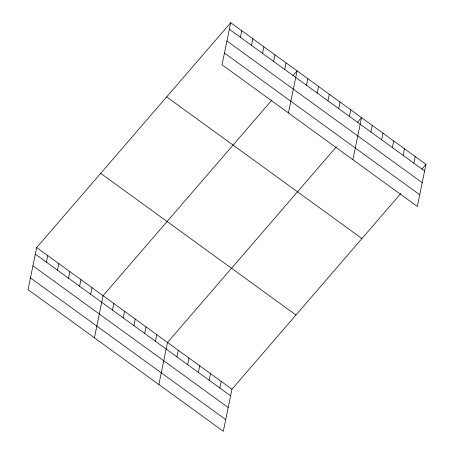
<?xml version="1.0" encoding="UTF-8"?>
<svg xmlns="http://www.w3.org/2000/svg" width="454" height="454" viewBox="0 0 454 454"><rect width="100%" height="100%" fill="white"/><g stroke="black" fill="none" stroke-linecap="round" stroke-linejoin="round"><path stroke-width="0.68" d="M230.694 22.7L222.051 64.786L417.317 206.451L425.954 164.365L230.694 22.7L36.683 247.549L28.046 289.635L223.306 431.3L231.949 389.214L400.803 193.518M46.399 262.157L47.749 255.574M57.465 270.187L58.816 263.604M68.526 278.211L69.876 271.628M79.592 286.241L80.943 279.658M90.658 294.266L92.009 287.683M94.432 337.799L103.075 295.713L271.929 100.016M112.461 310.088L113.812 303.505M123.199 317.879L124.555 311.296M133.941 325.671L135.292 319.088M144.678 333.463L146.029 326.88M155.421 341.255L156.772 334.672M158.872 384.549L167.509 342.464L336.369 146.767M240.404 37.307L241.755 30.73M176.901 356.838L178.252 350.255M251.471 45.338L252.821 38.755M187.638 364.63L188.989 358.047M262.537 53.368L263.887 46.785M198.375 372.422L199.726 365.839M273.603 61.392L274.954 54.809M209.118 380.214L210.469 373.631M284.664 69.422L286.014 62.839M219.855 388.005L221.206 381.422M288.443 112.955L297.081 70.869L292.966 75.636M306.473 85.238L307.823 78.661M317.21 93.03L318.56 86.447M327.947 100.822L329.298 94.239M338.69 108.614L340.04 102.031M349.427 116.406L350.777 109.823M352.877 159.706L361.52 117.614L357.4 122.387M370.907 131.989L372.257 125.406M381.644 139.781L382.994 133.198M392.387 147.573L393.737 140.99M403.124 155.364L404.474 148.781M413.866 163.156L415.217 156.573M421.84 169.138L425.954 164.365M229.344 29.283L424.604 170.948M226.938 40.996L422.197 182.667M224.458 53.073L419.723 194.738M166.669 96.901L361.934 238.566M100.709 173.349L295.968 315.014M36.683 247.549L231.949 389.214M35.333 254.127L230.598 395.797M32.926 265.845L228.192 407.51M30.452 277.916L225.712 419.581"/></g></svg>
